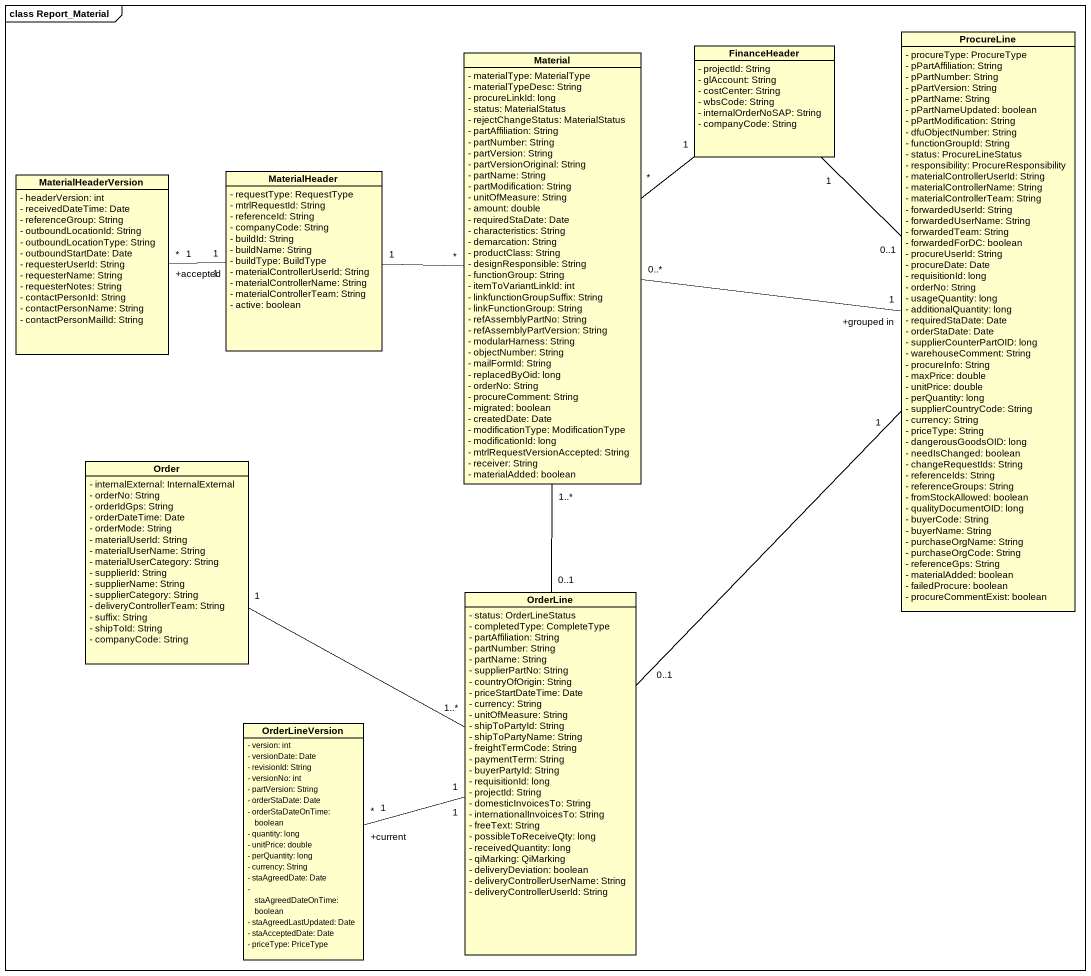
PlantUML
@startuml
mainframe class Report_Material
hide circle
hide empty members
skinparam classAttributeIconSize 0
class FinanceHeader {
  - projectId: String
  - glAccount: String
  - costCenter: String
  - wbsCode: String
  - internalOrderNoSAP: String
  - companyCode: String
}
class ProcureLine {
  - procureType: ProcureType
  - pPartAffiliation: String
  - pPartNumber: String
  - pPartVersion: String
  - pPartName: String
  - pPartNameUpdated: boolean
  - pPartModification: String
  - dfuObjectNumber: String
  - functionGroupId: String
  - status: ProcureLineStatus
  - responsibility: ProcureResponsibility
  - materialControllerUserId: String
  - materialControllerName: String
  - materialControllerTeam: String
  - forwardedUserId: String
  - forwardedUserName: String
  - forwardedTeam: String
  - forwardedForDC: boolean
  - procureUserId: String
  - procureDate: Date
  - requisitionId: long
  - orderNo: String
  - usageQuantity: long
  - additionalQuantity: long
  - requiredStaDate: Date
  - orderStaDate: Date
  - supplierCounterPartOID: long
  - warehouseComment: String
  - procureInfo: String
  - maxPrice: double
  - unitPrice: double
  - perQuantity: long
  - supplierCountryCode: String
  - currency: String
  - priceType: String
  - dangerousGoodsOID: long
  - needIsChanged: boolean
  - changeRequestIds: String
  - referenceIds: String
  - referenceGroups: String
  - fromStockAllowed: boolean
  - qualityDocumentOID: long
  - buyerCode: String
  - buyerName: String
  - purchaseOrgName: String
  - purchaseOrgCode: String
  - referenceGps: String
  - materialAdded: boolean
  - failedProcure: boolean
  - procureCommentExist: boolean
}
class Material {
  - materialType: MaterialType
  - materialTypeDesc: String
  - procureLinkId: long
  - status: MaterialStatus
  - rejectChangeStatus: MaterialStatus
  - partAffiliation: String
  - partNumber: String
  - partVersion: String
  - partVersionOriginal: String
  - partName: String
  - partModification: String
  - unitOfMeasure: String
  - amount: double
  - requiredStaDate: Date
  - characteristics: String
  - demarcation: String
  - productClass: String
  - designResponsible: String
  - functionGroup: String
  - itemToVariantLinkId: int
  - linkfunctionGroupSuffix: String
  - linkFunctionGroup: String
  - refAssemblyPartNo: String
  - refAssemblyPartVersion: String
  - modularHarness: String
  - objectNumber: String
  - mailFormId: String
  - replacedByOid: long
  - orderNo: String
  - procureComment: String
  - migrated: boolean
  - createdDate: Date
  - modificationType: ModificationType
  - modificationId: long
  - mtrlRequestVersionAccepted: String
  - receiver: String
  - materialAdded: boolean
}
class MaterialHeaderVersion {
  - headerVersion: int
  - receivedDateTime: Date
  - referenceGroup: String
  - outboundLocationId: String
  - outboundLocationType: String
  - outboundStartDate: Date
  - requesterUserId: String
  - requesterName: String
  - requesterNotes: String
  - contactPersonId: String
  - contactPersonName: String
  - contactPersonMailId: String
}
class MaterialHeader {
  - requestType: RequestType
  - mtrlRequestId: String
  - referenceId: String
  - companyCode: String
  - buildId: String
  - buildName: String
  - buildType: BuildType
  - materialControllerUserId: String
  - materialControllerName: String
  - materialControllerTeam: String
  - active: boolean
}
class Order {
  - internalExternal: InternalExternal
  - orderNo: String
  - orderIdGps: String
  - orderDateTime: Date
  - orderMode: String
  - materialUserId: String
  - materialUserName: String
  - materialUserCategory: String
  - supplierId: String
  - supplierName: String
  - supplierCategory: String
  - deliveryControllerTeam: String
  - suffix: String
  - shipToId: String
  - companyCode: String
}
class OrderLine {
  - status: OrderLineStatus
  - completedType: CompleteType
  - partAffiliation: String
  - partNumber: String
  - partName: String
  - supplierPartNo: String
  - countryOfOrigin: String
  - priceStartDateTime: Date
  - currency: String
  - unitOfMeasure: String
  - shipToPartyId: String
  - shipToPartyName: String
  - freightTermCode: String
  - paymentTerm: String
  - buyerPartyId: String
  - requisitionId: long
  - projectId: String
  - domesticInvoicesTo: String
  - internationalInvoicesTo: String
  - freeText: String
  - possibleToReceiveQty: long
  - receivedQuantity: long
  - qiMarking: QiMarking
  - deliveryDeviation: boolean
  - deliveryControllerUserName: String
  - deliveryControllerUserId: String
}
class OrderLineVersion {
  - version: int
  - versionDate: Date
  - revisionId: String
  - versionNo: int
  - partVersion: String
  - orderStaDate: Date
  - orderStaDateOnTime: boolean
  - quantity: long
  - unitPrice: double
  - perQuantity: long
  - currency: String
  - staAgreedDate: Date
  - staAgreedDateOnTime: boolean
  - staAgreedLastUpdated: Date
  - staAcceptedDate: Date
  - priceType: PriceType
}
FinanceHeader "1" -- "0..1" ProcureLine
Material "*" -up- "1" FinanceHeader
Material "0..*" -right- "+grouped in\n1" ProcureLine
Material "1..*" -- "0..1" OrderLine
MaterialHeader "1" -right- "*" Material
MaterialHeader "1" -left- "*" MaterialHeaderVersion
MaterialHeader "1" -left- "+accepted\n1" MaterialHeaderVersion
Order "1" -right- "1..*" OrderLine
OrderLine "0..1" -up- "1" ProcureLine
OrderLine "1" -left- "*" OrderLineVersion
OrderLine "1" -left- "+current\n1" OrderLineVersion
@enduml
